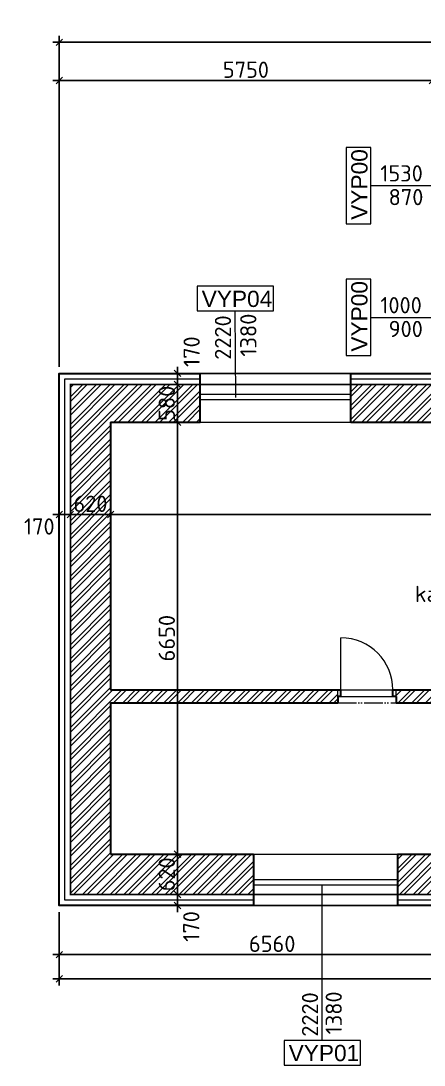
# Model space of a CAD drawing. Header units: millimetres. Extents: x 30012 to 281006, y -63657 to 130824.
# Drawn here: x 47963 to 54176, y -16290 to -218 of the extents above; entities that cross this region are included whole.
import ezdxf

# ---------------------------------------------------------------- set-up
doc = ezdxf.new("R2010")
doc.units = ezdxf.units.MM
doc.linetypes.add('ACAD_ISO04W100', pattern=[30, 24, -3, 0, -3])
doc.linetypes.add('ACAD_ISO05W100', pattern=[34, 24, -3, 0.5, -3, 0.5, -3])
doc.layers.add('hranice', color=7, linetype='Continuous', true_color=0xf2370d)
for name, color, linetype, lineweight in [('koty', 3, 'Continuous', 9), ('popisy', 2, 'Continuous', 15), ('tenka', 6, 'Continuous', 15), ('tlusta', 1, 'Continuous', 30)]:
    doc.layers.add(name, color=color, linetype=linetype, lineweight=lineweight)
doc.layers.add('srafy', color=7, linetype='Continuous', lineweight=9, true_color=0x8c8c8c)
doc.styles.add('ISOCPEUR', font='isocpeur.ttf')
doc.styles.get("Standard").update_dxf_attribs({"font": 'arial.ttf'})
doc.linetypes.add('BATTING', pattern='A,0.00254,-2.54,[134,ltypeshp.shx,S=2.54,R=0,X=-2.54,Y=0],-5.08,[134,ltypeshp.shx,S=2.54,R=180,X=2.54,Y=0],-2.54', length=10.16254)
doc.dimstyles.new('Mirek 100', dxfattribs={"dimtxt": 250, "dimasz": 100, "dimexe": 100, "dimexo": 100, "dimgap": 40, "dimtad": 1, "dimdec": 0, "dimdsep": 32, "dimtxsty": 'ISOCPEUR', "dimblk": 'OBLIQUE', "dimcen": 100, "dimdle": 100, "dimadec": 0, "dimazin": 0, "dimtfac": 1, "dimtdec": 0, "dimtmove": 2, "dimatfit": 3, "dimldrblk": 'OBLIQUE', "dimfxl": 1, "dimarcsym": 0})
pattern_1 = [(45, (0, 0), (-106.066, 106.066), []), (45, (70.71, 0), (-106.066, 106.066), [])]

# ---------------------------------------------------------------- blocks, each defined once
blk = doc.blocks.new('_Oblique')
at = {"color": 0, "linetype": 'ByBlock', "lineweight": -2}
blk.add_line((-0.5, -0.5), (0.5, 0.5), dxfattribs=at)
blk = doc.blocks.new('*D370')
at = {"layer": 'Defpoints', "color": 0, "transparency": 16777216}
for p in [(50376, -13044), (50376, -13044), (50376, -13664)]:
    blk.add_point(p, dxfattribs=at)
at = {"layer": 'koty', "color": 0, "lineweight": -2, "transparency": 16777216}
for p, q in [((50376, -13764), (50376, -12944)), ((50476, -13044), (50476, -13044)), ((50476, -13664), (50476, -13664))]:
    blk.add_line(p, q, dxfattribs=at)
at = {"layer": 'koty', "color": 0, "lineweight": -2, "transparency": 16777216, "xscale": 100, "yscale": 100, "zscale": 100}
for p, rotation in [((50376, -13044), 90), ((50376, -13664), 270)]:
    blk.add_blockref('_Oblique', p, dxfattribs=dict(at, rotation=rotation))
at = {"layer": 'koty', "color": 0, "transparency": 16777216, "insert": (50211, -13354), "char_height": 250, "attachment_point": 5, "rotation": 90, "style": 'ISOCPEUR'}
blk.add_mtext('620', dxfattribs=at)
blk = doc.blocks.new('*D371')
at = {"layer": 'Defpoints', "color": 0, "transparency": 16777216}
for p in [(50035, -6394), (50376, -6394), (50376, -13044)]:
    blk.add_point(p, dxfattribs=at)
at = {"layer": 'koty', "color": 0, "lineweight": -2, "transparency": 16777216}
for p, q in [((50135, -6394), (50476, -6394)), ((50376, -13144), (50376, -6294)), ((50476, -13044), (50476, -13044))]:
    blk.add_line(p, q, dxfattribs=at)
at = {"layer": 'koty', "color": 0, "lineweight": -2, "transparency": 16777216, "xscale": 100, "yscale": 100, "zscale": 100}
for p, rotation in [((50376, -6394), 90), ((50376, -13044), 270)]:
    blk.add_blockref('_Oblique', p, dxfattribs=dict(at, rotation=rotation))
at = {"layer": 'koty', "color": 0, "transparency": 16777216, "insert": (50211, -9719), "char_height": 250, "attachment_point": 5, "rotation": 90, "style": 'ISOCPEUR'}
blk.add_mtext('6650', dxfattribs=at)
blk = doc.blocks.new('*D374')
at = {"layer": 'Defpoints', "color": 0, "transparency": 16777216}
for p in [(50376, -5814), (50376, -5814), (50376, -6394)]:
    blk.add_point(p, dxfattribs=at)
at = {"layer": 'koty', "color": 0, "lineweight": -2, "transparency": 16777216}
for p, q in [((50376, -6494), (50376, -5714)), ((50476, -5814), (50476, -5814)), ((50476, -6394), (50476, -6394))]:
    blk.add_line(p, q, dxfattribs=at)
at = {"layer": 'koty', "color": 0, "lineweight": -2, "transparency": 16777216, "xscale": 100, "yscale": 100, "zscale": 100}
for p, rotation in [((50376, -5814), 90), ((50376, -6394), 270)]:
    blk.add_blockref('_Oblique', p, dxfattribs=dict(at, rotation=rotation))
at = {"layer": 'koty', "color": 0, "transparency": 16777216, "insert": (50211, -6104), "char_height": 250, "attachment_point": 5, "rotation": 90, "style": 'ISOCPEUR'}
blk.add_mtext('580', dxfattribs=at)
blk = doc.blocks.new('*D379')
at = {"layer": 'Defpoints', "color": 0, "transparency": 16777216}
for p in [(49345, -7816), (63185, -7816), (63185, -7876)]:
    blk.add_point(p, dxfattribs=at)
at = {"layer": 'koty', "color": 0, "lineweight": -2, "transparency": 16777216}
for p, q in [((49245, -7816), (63285, -7816)), ((63185, -7776), (63185, -7716))]:
    blk.add_line(p, q, dxfattribs=at)
at = {"layer": 'koty', "color": 0, "lineweight": -2, "transparency": 16777216, "xscale": 100, "yscale": 100, "zscale": 100, "rotation": 180}
blk.add_blockref('_Oblique', (49345, -7816), dxfattribs=at)
at = {"layer": 'koty', "color": 0, "lineweight": -2, "transparency": 16777216, "xscale": 100, "yscale": 100, "zscale": 100}
blk.add_blockref('_Oblique', (63185, -7816), dxfattribs=at)
at = {"layer": 'koty', "color": 0, "transparency": 16777216, "insert": (57079, -7651), "char_height": 250, "attachment_point": 5, "style": 'ISOCPEUR'}
blk.add_mtext('13840', dxfattribs=at)
blk = doc.blocks.new('*D396')
at = {"layer": 'Defpoints', "color": 0, "transparency": 16777216}
for p in [(48725, -7816), (48725, -7816), (49345, -7816)]:
    blk.add_point(p, dxfattribs=at)
at = {"layer": 'koty', "color": 0, "lineweight": -2, "transparency": 16777216}
blk.add_line((49445, -7816), (48625, -7816), dxfattribs=at)
at = {"layer": 'koty', "color": 0, "lineweight": -2, "transparency": 16777216, "xscale": 100, "yscale": 100, "zscale": 100, "rotation": 180}
blk.add_blockref('_Oblique', (48725, -7816), dxfattribs=at)
at = {"layer": 'koty', "color": 0, "lineweight": -2, "transparency": 16777216, "xscale": 100, "yscale": 100, "zscale": 100}
blk.add_blockref('_Oblique', (49345, -7816), dxfattribs=at)
at = {"layer": 'koty', "color": 0, "transparency": 16777216, "insert": (49035, -7651), "char_height": 250, "attachment_point": 5, "style": 'ISOCPEUR'}
blk.add_mtext('620', dxfattribs=at)
blk = doc.blocks.new('*D398')
at = {"layer": 'Defpoints', "color": 0, "transparency": 16777216}
for p in [(48555, -13834), (55115, -14204), (55115, -14589)]:
    blk.add_point(p, dxfattribs=at)
at = {"layer": 'koty', "color": 0, "lineweight": -2, "transparency": 16777216}
for p, q in [((48555, -13934), (48555, -14689)), ((55115, -14304), (55115, -14689)), ((48455, -14589), (55215, -14589))]:
    blk.add_line(p, q, dxfattribs=at)
at = {"layer": 'koty', "color": 0, "lineweight": -2, "transparency": 16777216, "xscale": 100, "yscale": 100, "zscale": 100, "rotation": 180}
blk.add_blockref('_Oblique', (48555, -14589), dxfattribs=at)
at = {"layer": 'koty', "color": 0, "lineweight": -2, "transparency": 16777216, "xscale": 100, "yscale": 100, "zscale": 100}
blk.add_blockref('_Oblique', (55115, -14589), dxfattribs=at)
at = {"layer": 'koty', "color": 0, "transparency": 16777216, "insert": (51835, -14424), "char_height": 250, "attachment_point": 5, "style": 'ISOCPEUR'}
blk.add_mtext('6560', dxfattribs=at)
blk = doc.blocks.new('*D480')
at = {"layer": 'Defpoints', "color": 0, "transparency": 16777216}
for p in [(50376, -5644), (50376, -5644), (50376, -5814)]:
    blk.add_point(p, dxfattribs=at)
at = {"layer": 'koty', "color": 0, "lineweight": -2, "transparency": 16777216}
blk.add_line((50376, -5914), (50376, -5544), dxfattribs=at)
at = {"layer": 'koty', "color": 0, "lineweight": -2, "transparency": 16777216, "xscale": 100, "yscale": 100, "zscale": 100}
for p, rotation in [((50376, -5644), 90), ((50376, -5814), 270)]:
    blk.add_blockref('_Oblique', p, dxfattribs=dict(at, rotation=rotation))
at = {"layer": 'koty', "color": 0, "transparency": 16777216, "insert": (50594, -5309), "char_height": 250, "attachment_point": 5, "rotation": 90, "style": 'ISOCPEUR'}
blk.add_mtext('170', dxfattribs=at)
blk = doc.blocks.new('*D481')
at = {"layer": 'Defpoints', "color": 0, "transparency": 16777216}
for p in [(48555, -7816), (48555, -7816), (48725, -7816)]:
    blk.add_point(p, dxfattribs=at)
at = {"layer": 'koty', "color": 0, "lineweight": -2, "transparency": 16777216}
blk.add_line((48825, -7816), (48455, -7816), dxfattribs=at)
at = {"layer": 'koty', "color": 0, "lineweight": -2, "transparency": 16777216, "xscale": 100, "yscale": 100, "zscale": 100, "rotation": 180}
blk.add_blockref('_Oblique', (48555, -7816), dxfattribs=at)
at = {"layer": 'koty', "color": 0, "lineweight": -2, "transparency": 16777216, "xscale": 100, "yscale": 100, "zscale": 100}
blk.add_blockref('_Oblique', (48725, -7816), dxfattribs=at)
at = {"layer": 'koty', "color": 0, "transparency": 16777216, "insert": (48247, -8000), "char_height": 250, "attachment_point": 5, "style": 'ISOCPEUR'}
blk.add_mtext('170', dxfattribs=at)
blk = doc.blocks.new('*D488')
at = {"layer": 'Defpoints', "color": 0, "transparency": 16777216}
for p in [(50376, -13664), (50376, -13834), (50376, -13834)]:
    blk.add_point(p, dxfattribs=at)
at = {"layer": 'koty', "color": 0, "lineweight": -2, "transparency": 16777216}
blk.add_line((50376, -13564), (50376, -13934), dxfattribs=at)
at = {"layer": 'koty', "color": 0, "lineweight": -2, "transparency": 16777216, "xscale": 100, "yscale": 100, "zscale": 100}
for p, rotation in [((50376, -13664), 90), ((50376, -13834), 270)]:
    blk.add_blockref('_Oblique', p, dxfattribs=dict(at, rotation=rotation))
at = {"layer": 'koty', "color": 0, "transparency": 16777216, "insert": (50588, -14156), "char_height": 250, "attachment_point": 5, "rotation": 90, "style": 'ISOCPEUR'}
blk.add_mtext('170', dxfattribs=at)
blk = doc.blocks.new('*D490')
at = {"layer": 'Defpoints', "color": 0, "transparency": 16777216}
for p in [(48555, -13834), (63935, -13834), (63935, -14963)]:
    blk.add_point(p, dxfattribs=at)
at = {"layer": 'koty', "color": 0, "lineweight": -2, "transparency": 16777216}
for p, q in [((48555, -13934), (48555, -15063)), ((63935, -13934), (63935, -15063)), ((48455, -14963), (64035, -14963))]:
    blk.add_line(p, q, dxfattribs=at)
at = {"layer": 'koty', "color": 0, "lineweight": -2, "transparency": 16777216, "xscale": 100, "yscale": 100, "zscale": 100, "rotation": 180}
blk.add_blockref('_Oblique', (48555, -14963), dxfattribs=at)
at = {"layer": 'koty', "color": 0, "lineweight": -2, "transparency": 16777216, "xscale": 100, "yscale": 100, "zscale": 100}
blk.add_blockref('_Oblique', (63935, -14963), dxfattribs=at)
at = {"layer": 'koty', "color": 0, "transparency": 16777216, "insert": (56245, -14798), "char_height": 250, "attachment_point": 5, "style": 'ISOCPEUR'}
blk.add_mtext('15380', dxfattribs=at)
blk = doc.blocks.new('*D493')
at = {"layer": 'Defpoints', "color": 0, "transparency": 16777216}
for p in [(48555, -1135), (54305, -1564), (48555, -5644)]:
    blk.add_point(p, dxfattribs=at)
at = {"layer": 'koty', "color": 0, "lineweight": -2, "transparency": 16777216}
for p, q in [((48555, -5544), (48555, -1035)), ((54305, -1464), (54305, -1035)), ((54405, -1135), (48455, -1135))]:
    blk.add_line(p, q, dxfattribs=at)
at = {"layer": 'koty', "color": 0, "lineweight": -2, "transparency": 16777216, "xscale": 100, "yscale": 100, "zscale": 100, "rotation": 180}
blk.add_blockref('_Oblique', (48555, -1135), dxfattribs=at)
at = {"layer": 'koty', "color": 0, "lineweight": -2, "transparency": 16777216, "xscale": 100, "yscale": 100, "zscale": 100}
blk.add_blockref('_Oblique', (54305, -1135), dxfattribs=at)
at = {"layer": 'koty', "color": 0, "transparency": 16777216, "insert": (51430, -970), "char_height": 250, "attachment_point": 5, "style": 'ISOCPEUR'}
blk.add_mtext('5750', dxfattribs=at)
blk = doc.blocks.new('*D494')
at = {"layer": 'Defpoints', "color": 0, "transparency": 16777216}
for p in [(63935, -547), (48555, -1721), (63935, -1721)]:
    blk.add_point(p, dxfattribs=at)
at = {"layer": 'koty', "color": 0, "lineweight": -2, "transparency": 16777216}
for p, q in [((48555, -1621), (48555, -447)), ((63935, -1621), (63935, -447)), ((48455, -547), (64035, -547))]:
    blk.add_line(p, q, dxfattribs=at)
at = {"layer": 'koty', "color": 0, "lineweight": -2, "transparency": 16777216, "xscale": 100, "yscale": 100, "zscale": 100, "rotation": 180}
blk.add_blockref('_Oblique', (48555, -547), dxfattribs=at)
at = {"layer": 'koty', "color": 0, "lineweight": -2, "transparency": 16777216, "xscale": 100, "yscale": 100, "zscale": 100}
blk.add_blockref('_Oblique', (63935, -547), dxfattribs=at)
at = {"layer": 'koty', "color": 0, "transparency": 16777216, "insert": (56245, -382), "char_height": 250, "attachment_point": 5, "style": 'ISOCPEUR'}
blk.add_mtext('15380', dxfattribs=at)

msp = doc.modelspace()

# ---------------------------------------------------------------- hatches: boundary and pattern name
at = {"layer": 'srafy', "transparency": 33554687}
h = msp.add_hatch(dxfattribs=at)
h.set_pattern_fill('ZDIVO-OBECNE', color=256, scale=50)
h.set_pattern_definition(pattern_1)
h.paths.add_polyline_path([(49345.3, -6394.3), (50725.3, -6394.3), (50725.3, -5814.3), (48725.3, -5814.3), (48725.3, -13664.3), (51546.2, -13664.3), (51546.2, -13044.3), (49345.3, -13044.3), (49345.3, -10714.3), (52844.5, -10714.3), (52844.5, -10614.3), (52844.5, -10514.3), (49345.3, -10514.3)])
h.paths.add_polyline_path([(53045.3, -6394.3), (55315.3, -6394.3), (55315.3, -7424.1), (55415.3, -7424.1), (56385.3, -7424.1), (56385.3, -6394.3), (56925.3, -6394.3), (56925.3, -6294.3), (56925.3, -5814.3), (54775.3, -5814.3), (54475.3, -5814.3), (53045.3, -5814.3)])
h.paths.add_polyline_path([(50498.2, -13679.3), (50498.2, -13029.3), (49898.2, -13029.3), (49898.2, -13679.3)], flags=9)
h.paths.add_polyline_path([(50498.2, -6429.3), (50498.2, -5779.3), (49898.2, -5779.3), (49898.2, -6429.3)], flags=9)
h.paths.add_polyline_path([(48710.3, -7938.6), (49360.3, -7938.6), (49360.3, -7338.6), (48710.3, -7338.6)], flags=9)
h.paths.add_polyline_path([(59851.3, -9944.2), (60826.3, -9944.2), (60826.3, -9344.2), (59851.3, -9344.2)], flags=9)
h = msp.add_hatch(dxfattribs=at)
h.set_pattern_fill('ZDIVO-OBECNE', color=256, scale=50)
h.set_pattern_definition(pattern_1)
h.paths.add_polyline_path([(63765.3, -9384.3), (63185.3, -9384.3), (63185.3, -10064.3), (62498.6, -10064.3), (62498.6, -10244.3), (63185.3, -10244.3), (63185.3, -13044.3), (62025.3, -13044.3), (62025.3, -13664.3), (63765.3, -13664.3)])
h.paths.add_polyline_path([(60855.3, -13044.3), (58975.3, -13044.3), (58975.3, -12144.3), (58615.3, -12144.3), (58515.3, -12144.3), (58515.3, -13044.3), (58515.3, -13454.3), (57785.3, -13454.3), (57785.3, -14034.3), (59085.3, -14034.3), (59085.3, -13664.3), (60855.3, -13664.3)])
h.paths.add_polyline_path([(56585.3, -13454.3), (55865.3, -13454.3), (55855.3, -13454.3), (55855.3, -13044.3), (55855.3, -12366), (55415.3, -12366), (55315.3, -12366), (55315.3, -13044.3), (53766.2, -13044.3), (53766.2, -13664.3), (55285.3, -13664.3), (55285.3, -14034.3), (56585.3, -14034.3)])
h.paths.add_polyline_path([(55855.3, -10634.3), (56668.2, -10634.3), (56668.2, -10554.3), (56668.2, -10454.3), (55855.3, -10454.3), (55855.3, -10056.6), (56385.3, -10056.6), (56385.3, -8324.1), (55415.3, -8324.1), (55315.3, -8324.1), (55315.3, -10514.3), (53744.5, -10514.3), (53744.5, -10614.3), (53744.5, -10714.3), (55315.3, -10714.3), (55315.3, -11466), (55415.3, -11466), (55855.3, -11466)])
h.paths.add_polyline_path([(55605.4, -9755.8), (55605.4, -9211.4), (56131.9, -9211.4), (56131.9, -9755.8)], flags=16)
h.paths.add_polyline_path([(58296.3, -8300.6), (58896.3, -8300.6), (58896.3, -7700.6), (58296.3, -7700.6)], flags=9)
h.paths.add_polyline_path([(61457.8, -7938.6), (62282.8, -7938.6), (62282.8, -7338.6), (61457.8, -7338.6)], flags=9)

# ---------------------------------------------------------------- linework, layer by layer
at = {"layer": 'hranice', "color": 80, "linetype": 'ACAD_ISO04W100', "ltscale": 20, "true_color": 0x47ff0a, "transparency": 33554687, "const_width": 25}
for points in [[(48555.3, -5644.3), (63935.3, -5644.3), (63935.3, -13834.3), (59255.3, -13834.3), (59255.3, -14204.3), (55115.3, -14204.3), (55115.3, -13834.3), (48555.3, -13834.3)], [(48725.3, -5814.3), (63765.3, -5814.3), (63765.3, -13664.3), (59085.3, -13664.3), (59085.3, -14034.3), (55285.3, -14034.3), (55285.3, -13664.3), (48725.3, -13664.3)]]:
    msp.add_lwpolyline(points, close=True, dxfattribs=at)
at = {"layer": 'popisy', "transparency": 33554687}
for points in [[(53353, -2165), (52972.2, -2165), (52972.2, -3341), (53353, -3341), (53353, -2165)], [(53353, -2753), (54586.8, -2753)], [(50678.1, -4301.8), (50678.1, -4682.6), (51854, -4682.6), (51854, -4301.8), (50678.1, -4301.8)], [(53353, -4194.1), (52972.2, -4194.1), (52972.2, -5370), (53353, -5370), (53353, -4194.1)], [(51276.4, -6015.6), (51266, -4682.6)], [(53353, -4782.1), (54586.8, -4782.1)], [(52605.6, -15909.5), (52605.6, -13514.3)], [(52017.6, -15909.5), (52017.6, -16290.2), (53193.5, -16290.2), (53193.5, -15909.5), (52017.6, -15909.5)]]:
    msp.add_lwpolyline(points, dxfattribs=at)
at = {"layer": 'srafy', "color": 20, "linetype": 'BATTING', "ltscale": 8, "true_color": 0xe74c18, "transparency": 33554687}
for points in [[(51546.2, -13749.3), (48640.3, -13749.3), (48640.3, -5729.3), (50725.3, -5729.3)], [(53045.3, -5729.3), (54475.3, -5729.3)], [(56585.3, -14119.3), (55200.3, -14119.3), (55200.3, -13749.3), (53766.2, -13749.3)]]:
    msp.add_lwpolyline(points, dxfattribs=at)
at = {"layer": 'tenka', "transparency": 33554687}
for points in [[(54475.3, -5260.1), (54475.3, -5814.3), (53045.3, -5814.3)], [(50725.3, -5644.3), (53045.3, -5644.3)], [(50725.3, -5814.3), (48725.3, -5814.3), (48725.3, -13664.3)], [(50725.3, -5964.3), (53045.3, -5964.3)], [(50725.3, -6044.3), (53045.3, -6044.3)], [(50725.3, -6394.3), (53045.3, -6394.3)], [(52894.5, -10514.3), (52894.5, -9714.3)], [(52844.5, -10614.3), (52844.5, -10514.3)], [(52894.5, -10514.3), (53694.5, -10514.3)], [(53744.5, -10614.3), (53744.5, -10514.3)], [(52894.5, -10614.3), (53694.5, -10614.3)], [(51546.2, -13044.3), (53766.2, -13044.3)], [(51546.2, -13434.3), (53766.2, -13434.3)], [(51546.2, -13514.3), (53766.2, -13514.3)], [(48725.3, -13664.3), (51546.2, -13664.3)], [(53766.2, -13664.3), (55285.3, -13664.3), (55285.3, -14034.3), (56585.3, -14034.3)], [(51546.2, -13834.3), (53766.2, -13834.3)]]:
    msp.add_lwpolyline(points, dxfattribs=at)
at = {"layer": 'tenka', "linetype": 'ACAD_ISO05W100', "ltscale": 12, "transparency": 33554687}
msp.add_lwpolyline([(52844.5, -10714.3), (53744.5, -10714.3)], dxfattribs=at)
at = {"layer": 'tenka', "transparency": 33554687}
msp.add_arc((52894.5, -10514.3), 800, 0, 90, dxfattribs=at)
at = {"layer": 'tlusta', "transparency": 33554687}
for p, q in [((50725.3, -6394.3), (50725.3, -5644.3)), ((53045.3, -6394.3), (53045.3, -5644.3)), ((49345.3, -6394.3), (49345.3, -10514.3)), ((49345.3, -6394.3), (50725.3, -6394.3)), ((53045.3, -6394.3), (55315.3, -6394.3)), ((49345.3, -10514.3), (52894.5, -10514.3)), ((53694.5, -10514.3), (55315.3, -10514.3)), ((49345.3, -10714.3), (52844.5, -10714.3)), ((49345.3, -10714.3), (49345.3, -13044.3)), ((53744.5, -10714.3), (55315.3, -10714.3)), ((49345.3, -13044.3), (51546.2, -13044.3)), ((53766.2, -13044.3), (55315.3, -13044.3))]:
    msp.add_line(p, q, dxfattribs=at)
for points in [[(51546.2, -13834.3), (48555.3, -13834.3), (48555.3, -5644.3), (50725.3, -5644.3)], [(53045.3, -5644.3), (54305.3, -5644.3)], [(52894.5, -10614.3), (52894.5, -10514.3)], [(53694.5, -10614.3), (53694.5, -10514.3)], [(52894.5, -10614.3), (52844.5, -10614.3)], [(52844.5, -10614.3), (52844.5, -10714.3)], [(53744.5, -10614.3), (53694.5, -10614.3)], [(53744.5, -10614.3), (53744.5, -10714.3)], [(51546.2, -13044.3), (51546.2, -13664.3)], [(51546.2, -13044.3), (51546.2, -13834.3)], [(53766.2, -13044.3), (53766.2, -13834.3)], [(56585.3, -14204.3), (55115.3, -14204.3), (55115.3, -13834.3), (53766.2, -13834.3)]]:
    msp.add_lwpolyline(points, dxfattribs=at)

# ---------------------------------------------------------------- texts
at = {"layer": 'popisy', "transparency": 33554687}
for p in [(53302.9, -3280.2), (53302.9, -5309.3)]:
    msp.add_text('VYP00', height=250, rotation=90, dxfattribs=at).set_placement(p)
at = {"layer": 'popisy', "transparency": 33554687, "style": 'ISOCPEUR'}
for s, p in [('1530', (53500.6, -2689.9)), ('870', (53628.8, -3055.4)), ('1000', (53500.6, -4719)), ('900', (53628.8, -5084.5))]:
    msp.add_text(s, height=250, dxfattribs=at).set_placement(p)
at = {"layer": 'popisy', "transparency": 33554687}
for s, p in [('VYP04', (50748.9, -4621.6)), ('VYP01', (52088.4, -16229.3))]:
    msp.add_text(s, height=250, dxfattribs=at).set_placement(p)
at = {"layer": 'popisy', "transparency": 33554687, "style": 'ISOCPEUR'}
for s, p in [('2220', (51201.3, -5433.3)), ('1380', (51591.9, -5385.1)), ('2220', (52542.4, -15852.6)), ('1380', (52908, -15817.2))]:
    msp.add_text(s, height=250, rotation=90, dxfattribs=at).set_placement(p)
at = {"layer": 'popisy', "transparency": 33554687, "insert": (54032.6, -9162.2), "char_height": 250, "width": 3648.206, "attachment_point": 7, "style": 'ISOCPEUR'}
msp.add_mtext('kamna', dxfattribs=at)

# ---------------------------------------------------------------- dimensions: what is measured, and where the dimension line sits
at = {"layer": 'koty', "transparency": 33554687}
for base, p1, p2, picture, middle in [((63935.3, -547.1), (48555.3, -1721.3), (63935.3, -1721.3), '*D494', (56245.3, -382.1)), ((48555.3, -1135.2), (54305.3, -1564.3), (48555.3, -5644.3), '*D493', (51430.3, -970.2)), ((48725.3, -7816.1), (49345.3, -7816.1), (48725.3, -7816.1), '*D396', (49035.3, -7651.1)), ((55115.3, -14589.4), (48555.3, -13834.3), (55115.3, -14204.3), '*D398', (51835.3, -14424.4)), ((63935.3, -14962.9), (48555.3, -13834.3), (63935.3, -13834.3), '*D490', (56245.3, -14797.9))]:
    dim = msp.add_linear_dim(base=base, p1=p1, p2=p2, dimstyle='Mirek 100', dxfattribs=at)
    dim.commit()
    dim.dimension.update_dxf_attribs({"geometry": picture, "text_midpoint": middle})
for base, p1, p2, picture, middle in [((50375.7, -5644.3), (50375.7, -5814.3), (50375.7, -5644.3), '*D480', (50594.1, -5308.5)), ((50375.7, -13834.3), (50375.7, -13664.3), (50375.7, -13834.3), '*D488', (50587.7, -14156))]:
    dim = msp.add_linear_dim(base=base, p1=p1, p2=p2, angle=90, dimstyle='Mirek 100', dxfattribs=at)
    dim.commit()
    dim.dimension.update_dxf_attribs({"geometry": picture, "text_midpoint": middle, "dimtype": 160})
for base, p1, p2, picture, middle in [((50375.7, -5814.3), (50375.7, -6394.3), (50375.7, -5814.3), '*D374', (50210.7, -6104.3)), ((50375.7, -6394.3), (50375.7, -13044.3), (50035.3, -6394.3), '*D371', (50210.7, -9719.3)), ((50375.7, -13044.3), (50375.7, -13664.3), (50375.7, -13044.3), '*D370', (50210.7, -13354.3))]:
    dim = msp.add_linear_dim(base=base, p1=p1, p2=p2, angle=90, dimstyle='Mirek 100', dxfattribs=at)
    dim.commit()
    dim.dimension.update_dxf_attribs({"geometry": picture, "text_midpoint": middle})
for base, p1, p2, picture, middle in [((63185.3, -7816.1), (49345.3, -7816.1), (63185.3, -7875.7), '*D379', (57078.8, -7651.1)), ((48555.3, -7816.1), (48725.3, -7816.1), (48555.3, -7816.1), '*D481', (48246.7, -7999.7))]:
    dim = msp.add_linear_dim(base=base, p1=p1, p2=p2, dimstyle='Mirek 100', dxfattribs=at)
    dim.commit()
    dim.dimension.update_dxf_attribs({"geometry": picture, "text_midpoint": middle, "dimtype": 160})

doc.saveas('drawing.dxf')
